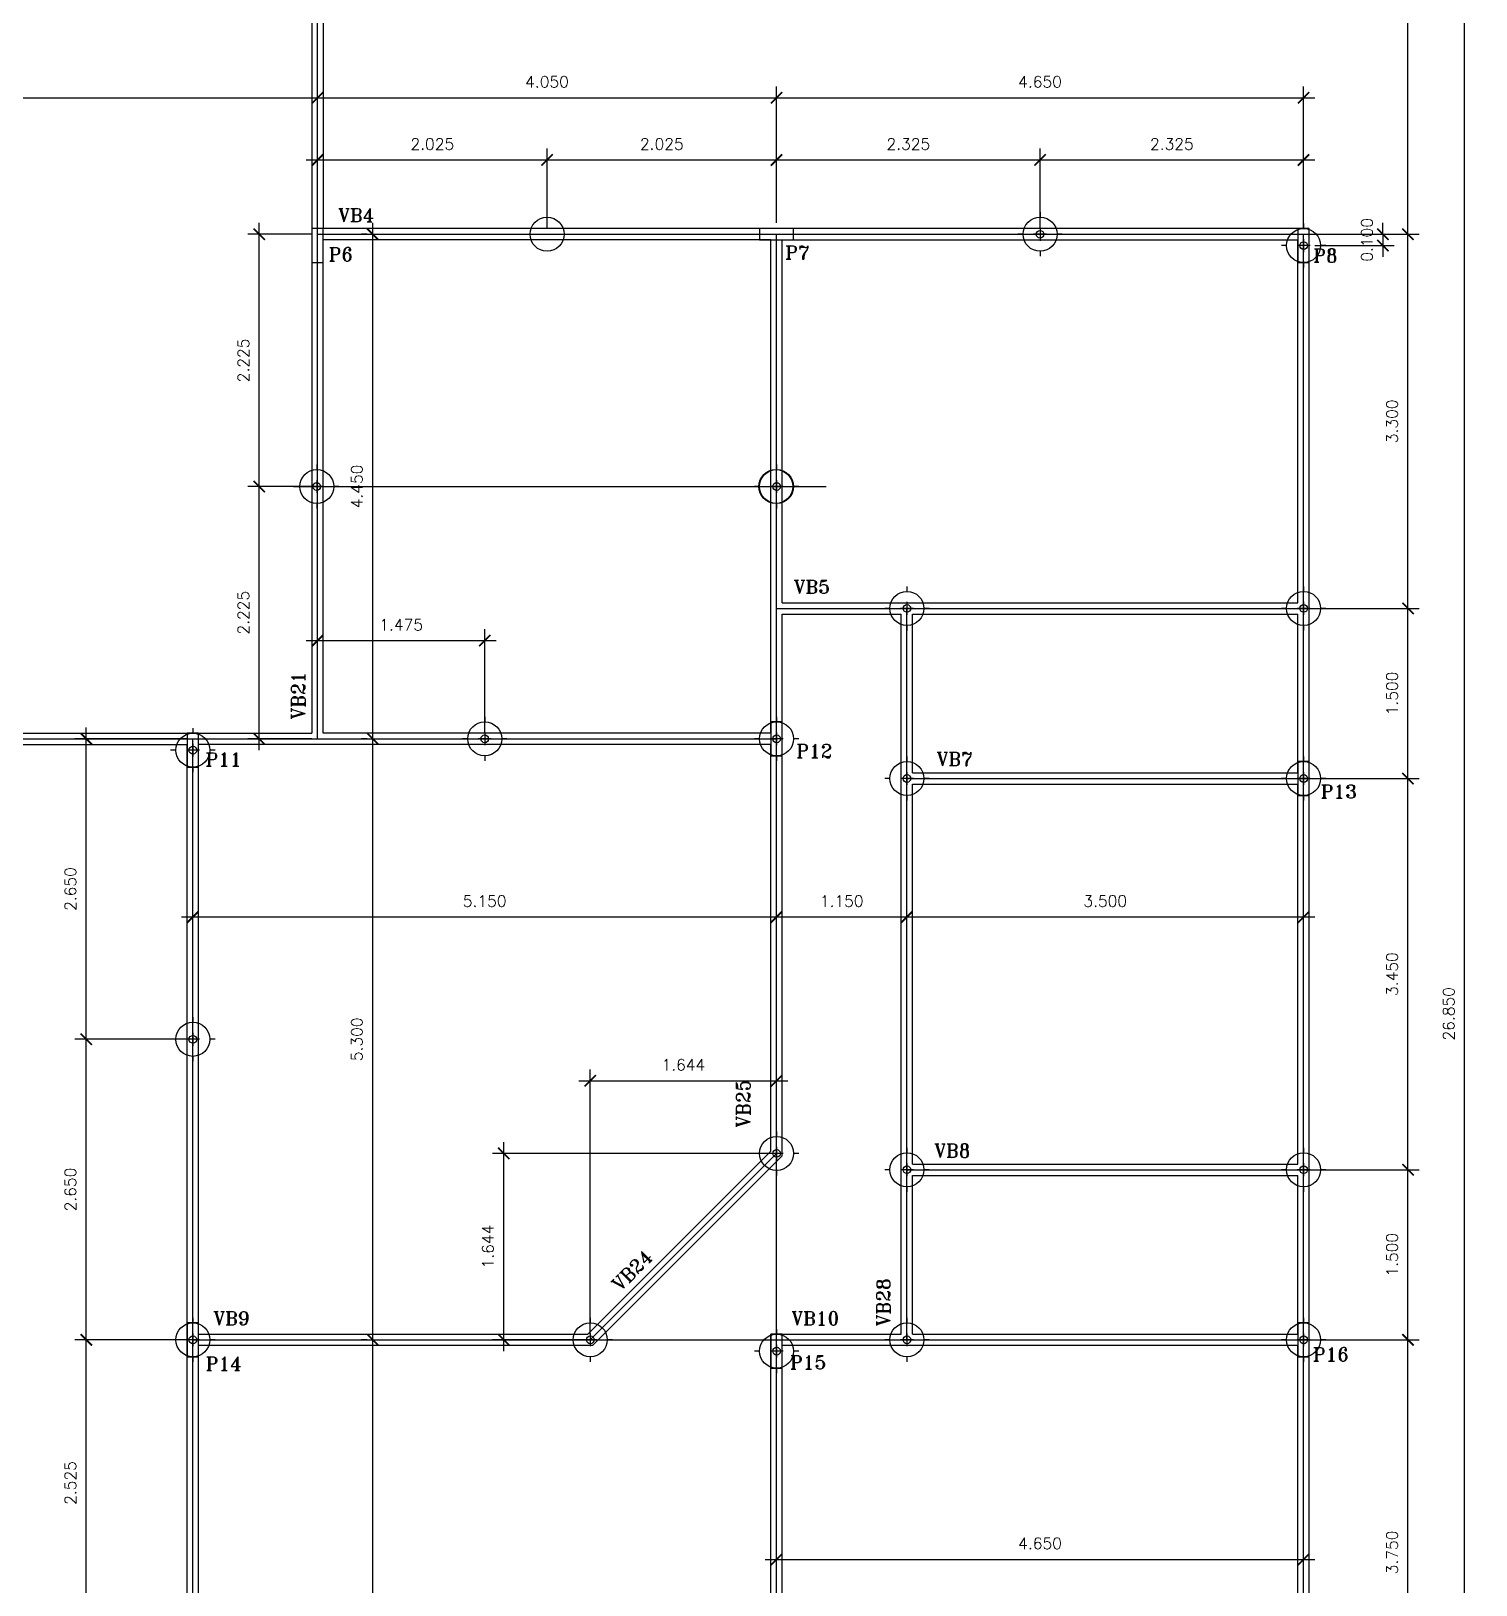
# Model space of a CAD drawing. Extents: x 33.7 to 93.2, y 43.7 to 85.8.
# Drawn here: x 43.8 to 56.55, y 57.16 to 70.86 of the extents above; entities that cross this region are included whole.
import ezdxf

# ---------------------------------------------------------------- set-up
doc = ezdxf.new("R2010")
doc.units = 0
doc.header["$MEASUREMENT"] = 0
doc.header["$PDMODE"] = 3
doc.layers.get('0').update_dxf_attribs({"linetype": 'CONTINUOUS'})
doc.layers.get('Defpoints').update_dxf_attribs({"linetype": 'CONTINUOUS'})
for name, color, linetype in [('COTAS', 1, 'CONTINUOUS'), ('ESTACA', 3, 'CONTINUOUS'), ('PILAR', 6, 'CONTINUOUS'), ('PROV', 9, 'CONTINUOUS'), ('TEXTO0', 7, 'CONTINUOUS'), ('VIGAS', 2, 'CONTINUOUS')]:
    doc.layers.add(name, color=color, linetype=linetype)
doc.styles.add('PADRAO_TXT', font='romans.shx')
doc.styles.add('TEXTO1', font='romant.shx')
doc.dimstyles.new('1-100', dxfattribs={"dimtxt": 0.1, "dimasz": 0.1, "dimexe": 0.1, "dimexo": 0.05, "dimgap": 0.09, "dimtad": 1, "dimdec": 3, "dimzin": 0, "dimdsep": 46, "dimtxsty": 'PADRAO_TXT', "dimblk1": 'ARCHTICK', "dimblk2": 'ARCHTICK', "dimsah": 1, "dimcen": 0.09, "dimdle": 0.1, "dimadec": 0, "dimazin": 0, "dimtfac": 1, "dimtdec": 4, "dimtix": 1, "dimtmove": 0, "dimatfit": 3, "dimldrblk": 'ARCHTICK', "dimfxl": 1, "dimtolj": 1, "dimtzin": 0, "dimarcsym": 0})

# ---------------------------------------------------------------- blocks, each defined once
blk = doc.blocks.new('_ArchTick')
at = {"color": 0, "const_width": 0.15}
blk.add_lwpolyline([(-0.5, -0.5), (0.5, 0.5)], dxfattribs=at)
blk = doc.blocks.new('*D9')
at = {"layer": 'COTAS', "color": 0, "lineweight": -2, "transparency": 16777216}
for p, q in [((55.946, 55.47), (55.946, 59.42)), ((54.996, 59.32), (56.046, 59.32))]:
    blk.add_line(p, q, dxfattribs=at)
at = {"layer": 'Defpoints', "color": 0, "transparency": 16777216}
for p in [(54.946, 59.32), (55.946, 59.32), (54.946, 55.57)]:
    blk.add_point(p, dxfattribs=at)
at = {"layer": 'COTAS', "color": 0, "lineweight": -2, "transparency": 16777216, "xscale": 0.1, "yscale": 0.1, "zscale": 0.1}
for p, rotation in [((55.946, 59.32), 90), ((55.946, 55.57), 270)]:
    blk.add_blockref('_ArchTick', p, dxfattribs=dict(at, rotation=rotation))
at = {"layer": 'COTAS', "color": 0, "transparency": 16777216, "insert": (55.806, 57.445), "char_height": 0.1, "attachment_point": 5, "rotation": 90, "style": 'PADRAO_TXT'}
blk.add_mtext('\\A1;3.750', dxfattribs=at)
blk = doc.blocks.new('*D10')
at = {"layer": 'COTAS', "color": 0, "lineweight": -2, "transparency": 16777216}
for p, q in [((55.946, 59.22), (55.946, 60.92)), ((54.996, 60.82), (56.046, 60.82))]:
    blk.add_line(p, q, dxfattribs=at)
at = {"layer": 'Defpoints', "color": 0, "transparency": 16777216}
for p in [(54.946, 60.82), (55.946, 60.82), (54.946, 59.32)]:
    blk.add_point(p, dxfattribs=at)
at = {"layer": 'COTAS', "color": 0, "lineweight": -2, "transparency": 16777216, "xscale": 0.1, "yscale": 0.1, "zscale": 0.1}
for p, rotation in [((55.946, 60.82), 90), ((55.946, 59.32), 270)]:
    blk.add_blockref('_ArchTick', p, dxfattribs=dict(at, rotation=rotation))
at = {"layer": 'COTAS', "color": 0, "transparency": 16777216, "insert": (55.806, 60.07), "char_height": 0.1, "attachment_point": 5, "rotation": 90, "style": 'PADRAO_TXT'}
blk.add_mtext('\\A1;1.500', dxfattribs=at)
blk = doc.blocks.new('*D11')
at = {"layer": 'COTAS', "color": 0, "lineweight": -2, "transparency": 16777216}
for p, q in [((54.996, 64.27), (56.046, 64.27)), ((55.946, 60.72), (55.946, 64.37))]:
    blk.add_line(p, q, dxfattribs=at)
at = {"layer": 'Defpoints', "color": 0, "transparency": 16777216}
for p in [(54.946, 64.27), (55.946, 64.27), (54.946, 60.82)]:
    blk.add_point(p, dxfattribs=at)
at = {"layer": 'COTAS', "color": 0, "lineweight": -2, "transparency": 16777216, "xscale": 0.1, "yscale": 0.1, "zscale": 0.1}
for p, rotation in [((55.946, 64.27), 90), ((55.946, 60.82), 270)]:
    blk.add_blockref('_ArchTick', p, dxfattribs=dict(at, rotation=rotation))
at = {"layer": 'COTAS', "color": 0, "transparency": 16777216, "insert": (55.806, 62.545), "char_height": 0.1, "attachment_point": 5, "rotation": 90, "style": 'PADRAO_TXT'}
blk.add_mtext('\\A1;3.450', dxfattribs=at)
blk = doc.blocks.new('*D12')
at = {"layer": 'COTAS', "color": 0, "lineweight": -2, "transparency": 16777216}
for p, q in [((55.946, 64.17), (55.946, 65.87)), ((54.996, 65.77), (56.046, 65.77))]:
    blk.add_line(p, q, dxfattribs=at)
at = {"layer": 'Defpoints', "color": 0, "transparency": 16777216}
for p in [(54.946, 65.77), (55.946, 65.77), (54.946, 64.27)]:
    blk.add_point(p, dxfattribs=at)
at = {"layer": 'COTAS', "color": 0, "lineweight": -2, "transparency": 16777216, "xscale": 0.1, "yscale": 0.1, "zscale": 0.1}
for p, rotation in [((55.946, 65.77), 90), ((55.946, 64.27), 270)]:
    blk.add_blockref('_ArchTick', p, dxfattribs=dict(at, rotation=rotation))
at = {"layer": 'COTAS', "color": 0, "transparency": 16777216, "insert": (55.806, 65.02), "char_height": 0.1, "attachment_point": 5, "rotation": 90, "style": 'PADRAO_TXT'}
blk.add_mtext('\\A1;1.500', dxfattribs=at)
blk = doc.blocks.new('*D13')
at = {"layer": 'COTAS', "color": 0, "lineweight": -2, "transparency": 16777216}
for p, q in [((54.996, 69.07), (56.046, 69.07)), ((55.946, 65.67), (55.946, 69.17))]:
    blk.add_line(p, q, dxfattribs=at)
at = {"layer": 'Defpoints', "color": 0, "transparency": 16777216}
for p in [(54.946, 69.07), (55.946, 69.07), (54.946, 65.77)]:
    blk.add_point(p, dxfattribs=at)
at = {"layer": 'COTAS', "color": 0, "lineweight": -2, "transparency": 16777216, "xscale": 0.1, "yscale": 0.1, "zscale": 0.1}
for p, rotation in [((55.946, 69.07), 90), ((55.946, 65.77), 270)]:
    blk.add_blockref('_ArchTick', p, dxfattribs=dict(at, rotation=rotation))
at = {"layer": 'COTAS', "color": 0, "transparency": 16777216, "insert": (55.806, 67.42), "char_height": 0.1, "attachment_point": 5, "rotation": 90, "style": 'PADRAO_TXT'}
blk.add_mtext('\\A1;3.300', dxfattribs=at)
blk = doc.blocks.new('*D14')
at = {"layer": 'COTAS', "color": 0, "lineweight": -2, "transparency": 16777216}
for p, q in [((56.446, 48.67), (56.446, 75.72)), ((54.996, 75.62), (56.546, 75.62)), ((54.996, 48.77), (56.546, 48.77))]:
    blk.add_line(p, q, dxfattribs=at)
at = {"layer": 'Defpoints', "color": 0, "transparency": 16777216}
for p in [(54.946, 75.62), (56.446, 75.62), (54.946, 48.77)]:
    blk.add_point(p, dxfattribs=at)
at = {"layer": 'COTAS', "color": 0, "lineweight": -2, "transparency": 16777216, "xscale": 0.1, "yscale": 0.1, "zscale": 0.1}
for p, rotation in [((56.446, 75.62), 90), ((56.446, 48.77), 270)]:
    blk.add_blockref('_ArchTick', p, dxfattribs=dict(at, rotation=rotation))
at = {"layer": 'COTAS', "color": 0, "transparency": 16777216, "insert": (56.306, 62.195), "char_height": 0.1, "attachment_point": 5, "rotation": 90, "style": 'PADRAO_TXT'}
blk.add_mtext('\\A1;26.850', dxfattribs=at)
blk = doc.blocks.new('*D17')
at = {"layer": 'COTAS', "color": 0, "lineweight": -2, "transparency": 16777216}
for p, q in [((55.075, 69.07), (55.824, 69.07)), ((55.724, 69.07), (55.724, 69.17)), ((55.724, 69.07), (55.724, 68.97)), ((55.125, 68.97), (55.824, 68.97)), ((55.724, 68.97), (55.724, 68.87))]:
    blk.add_line(p, q, dxfattribs=at)
at = {"layer": 'Defpoints', "color": 0, "transparency": 16777216}
for p in [(55.025, 69.07), (55.075, 68.97), (55.724, 68.97)]:
    blk.add_point(p, dxfattribs=at)
at = {"layer": 'COTAS', "color": 0, "lineweight": -2, "transparency": 16777216, "xscale": 0.1, "yscale": 0.1, "zscale": 0.1}
for p, rotation in [((55.724, 69.07), 270), ((55.724, 68.97), 90)]:
    blk.add_blockref('_ArchTick', p, dxfattribs=dict(at, rotation=rotation))
at = {"layer": 'COTAS', "color": 0, "transparency": 16777216, "insert": (55.584, 69.02), "char_height": 0.1, "attachment_point": 5, "rotation": 90, "style": 'PADRAO_TXT'}
blk.add_mtext('\\A1;0.100', dxfattribs=at)
blk = doc.blocks.new('*D18')
at = {"layer": 'COTAS', "color": 0, "lineweight": -2, "transparency": 16777216}
for p, q in [((55.946, 68.97), (55.946, 74.07)), ((55.082, 73.97), (56.046, 73.97)), ((55.075, 69.07), (56.046, 69.07))]:
    blk.add_line(p, q, dxfattribs=at)
at = {"layer": 'Defpoints', "color": 0, "transparency": 16777216}
for p in [(55.032, 73.97), (55.946, 73.97), (55.025, 69.07)]:
    blk.add_point(p, dxfattribs=at)
at = {"layer": 'COTAS', "color": 0, "lineweight": -2, "transparency": 16777216, "xscale": 0.1, "yscale": 0.1, "zscale": 0.1}
for p, rotation in [((55.946, 73.97), 90), ((55.946, 69.07), 270)]:
    blk.add_blockref('_ArchTick', p, dxfattribs=dict(at, rotation=rotation))
at = {"layer": 'COTAS', "color": 0, "transparency": 16777216, "insert": (55.806, 71.52), "char_height": 0.1, "attachment_point": 5, "rotation": 90, "style": 'PADRAO_TXT'}
blk.add_mtext('\\A1;4.900', dxfattribs=at)
blk = doc.blocks.new('*D41')
at = {"layer": 'COTAS', "color": 0, "lineweight": -2, "transparency": 16777216}
for p, q in [((46.812, 54.17), (46.812, 59.42)), ((46.762, 59.32), (46.712, 59.32))]:
    blk.add_line(p, q, dxfattribs=at)
at = {"layer": 'Defpoints', "color": 0, "transparency": 16777216}
for p in [(46.812, 59.32), (46.812, 59.32), (46.812, 54.27)]:
    blk.add_point(p, dxfattribs=at)
at = {"layer": 'COTAS', "color": 0, "lineweight": -2, "transparency": 16777216, "xscale": 0.1, "yscale": 0.1, "zscale": 0.1}
for p, rotation in [((46.812, 59.32), 90), ((46.812, 54.27), 270)]:
    blk.add_blockref('_ArchTick', p, dxfattribs=dict(at, rotation=rotation))
at = {"layer": 'COTAS', "color": 0, "transparency": 16777216, "insert": (46.672, 56.795), "char_height": 0.1, "attachment_point": 5, "rotation": 90, "style": 'PADRAO_TXT'}
blk.add_mtext('\\A1;5.050', dxfattribs=at)
blk = doc.blocks.new('*D42')
at = {"layer": 'COTAS', "color": 0, "lineweight": -2, "transparency": 16777216}
for p, q in [((46.812, 59.22), (46.812, 64.72)), ((46.762, 64.62), (46.712, 64.62))]:
    blk.add_line(p, q, dxfattribs=at)
at = {"layer": 'Defpoints', "color": 0, "transparency": 16777216}
for p in [(46.812, 64.62), (46.812, 64.62), (46.812, 59.32)]:
    blk.add_point(p, dxfattribs=at)
at = {"layer": 'COTAS', "color": 0, "lineweight": -2, "transparency": 16777216, "xscale": 0.1, "yscale": 0.1, "zscale": 0.1}
for p, rotation in [((46.812, 64.62), 90), ((46.812, 59.32), 270)]:
    blk.add_blockref('_ArchTick', p, dxfattribs=dict(at, rotation=rotation))
at = {"layer": 'COTAS', "color": 0, "transparency": 16777216, "insert": (46.672, 61.97), "char_height": 0.1, "attachment_point": 5, "rotation": 90, "style": 'PADRAO_TXT'}
blk.add_mtext('\\A1;5.300', dxfattribs=at)
blk = doc.blocks.new('*D43')
at = {"layer": 'COTAS', "color": 0, "lineweight": -2, "transparency": 16777216}
for p, q in [((46.762, 69.07), (46.712, 69.07)), ((46.812, 64.52), (46.812, 69.17))]:
    blk.add_line(p, q, dxfattribs=at)
at = {"layer": 'Defpoints', "color": 0, "transparency": 16777216}
for p in [(46.812, 69.07), (46.812, 69.07), (46.812, 64.62)]:
    blk.add_point(p, dxfattribs=at)
at = {"layer": 'COTAS', "color": 0, "lineweight": -2, "transparency": 16777216, "xscale": 0.1, "yscale": 0.1, "zscale": 0.1}
for p, rotation in [((46.812, 69.07), 90), ((46.812, 64.62), 270)]:
    blk.add_blockref('_ArchTick', p, dxfattribs=dict(at, rotation=rotation))
at = {"layer": 'COTAS', "color": 0, "transparency": 16777216, "insert": (46.672, 66.845), "char_height": 0.1, "attachment_point": 5, "rotation": 90, "style": 'PADRAO_TXT'}
blk.add_mtext('\\A1;4.450', dxfattribs=at)
blk = doc.blocks.new('*D44')
at = {"layer": 'COTAS', "color": 0, "lineweight": -2, "transparency": 16777216}
for p, q in [((40.675, 70.17), (40.675, 70.374)), ((46.325, 70.17), (46.325, 70.374)), ((40.575, 70.274), (46.425, 70.274))]:
    blk.add_line(p, q, dxfattribs=at)
at = {"layer": 'Defpoints', "color": 0, "transparency": 16777216}
for p in [(46.325, 70.274), (40.675, 70.12), (46.325, 70.12)]:
    blk.add_point(p, dxfattribs=at)
at = {"layer": 'COTAS', "color": 0, "lineweight": -2, "transparency": 16777216, "xscale": 0.1, "yscale": 0.1, "zscale": 0.1, "rotation": 180}
blk.add_blockref('_ArchTick', (40.675, 70.274), dxfattribs=at)
at = {"layer": 'COTAS', "color": 0, "lineweight": -2, "transparency": 16777216, "xscale": 0.1, "yscale": 0.1, "zscale": 0.1}
blk.add_blockref('_ArchTick', (46.325, 70.274), dxfattribs=at)
at = {"layer": 'COTAS', "color": 0, "transparency": 16777216, "insert": (43.5, 70.414), "char_height": 0.1, "attachment_point": 5, "style": 'PADRAO_TXT'}
blk.add_mtext('\\A1;5.650', dxfattribs=at)
blk = doc.blocks.new('*D45')
at = {"layer": 'COTAS', "color": 0, "lineweight": -2, "transparency": 16777216}
for p, q in [((50.375, 69.17), (50.375, 70.374)), ((46.225, 70.274), (50.475, 70.274))]:
    blk.add_line(p, q, dxfattribs=at)
at = {"layer": 'Defpoints', "color": 0, "transparency": 16777216}
for p in [(50.375, 70.274), (46.325, 70.12), (50.375, 69.12)]:
    blk.add_point(p, dxfattribs=at)
at = {"layer": 'COTAS', "color": 0, "lineweight": -2, "transparency": 16777216, "xscale": 0.1, "yscale": 0.1, "zscale": 0.1, "rotation": 180}
blk.add_blockref('_ArchTick', (46.325, 70.274), dxfattribs=at)
at = {"layer": 'COTAS', "color": 0, "lineweight": -2, "transparency": 16777216, "xscale": 0.1, "yscale": 0.1, "zscale": 0.1}
blk.add_blockref('_ArchTick', (50.375, 70.274), dxfattribs=at)
at = {"layer": 'COTAS', "color": 0, "transparency": 16777216, "insert": (48.35, 70.414), "char_height": 0.1, "attachment_point": 5, "style": 'PADRAO_TXT'}
blk.add_mtext('\\A1;4.050', dxfattribs=at)
blk = doc.blocks.new('*D46')
at = {"layer": 'COTAS', "color": 0, "lineweight": -2, "transparency": 16777216}
for p, q in [((55.025, 69.12), (55.025, 70.374)), ((50.275, 70.274), (55.125, 70.274))]:
    blk.add_line(p, q, dxfattribs=at)
at = {"layer": 'Defpoints', "color": 0, "transparency": 16777216}
for p in [(55.025, 70.274), (50.375, 69.12), (55.025, 69.07)]:
    blk.add_point(p, dxfattribs=at)
at = {"layer": 'COTAS', "color": 0, "lineweight": -2, "transparency": 16777216, "xscale": 0.1, "yscale": 0.1, "zscale": 0.1, "rotation": 180}
blk.add_blockref('_ArchTick', (50.375, 70.274), dxfattribs=at)
at = {"layer": 'COTAS', "color": 0, "lineweight": -2, "transparency": 16777216, "xscale": 0.1, "yscale": 0.1, "zscale": 0.1}
blk.add_blockref('_ArchTick', (55.025, 70.274), dxfattribs=at)
at = {"layer": 'COTAS', "color": 0, "transparency": 16777216, "insert": (52.7, 70.414), "char_height": 0.1, "attachment_point": 5, "style": 'PADRAO_TXT'}
blk.add_mtext('\\A1;4.650', dxfattribs=at)
blk = doc.blocks.new('*D47')
at = {"layer": 'COTAS', "color": 0, "lineweight": -2, "transparency": 16777216}
for p, q in [((46.325, 69.12), (46.325, 69.825)), ((48.35, 69.12), (48.35, 69.825)), ((46.225, 69.725), (48.45, 69.725))]:
    blk.add_line(p, q, dxfattribs=at)
at = {"layer": 'Defpoints', "color": 0, "transparency": 16777216}
for p in [(48.35, 69.725), (46.325, 69.07), (48.35, 69.07)]:
    blk.add_point(p, dxfattribs=at)
at = {"layer": 'COTAS', "color": 0, "lineweight": -2, "transparency": 16777216, "xscale": 0.1, "yscale": 0.1, "zscale": 0.1, "rotation": 180}
blk.add_blockref('_ArchTick', (46.325, 69.725), dxfattribs=at)
at = {"layer": 'COTAS', "color": 0, "lineweight": -2, "transparency": 16777216, "xscale": 0.1, "yscale": 0.1, "zscale": 0.1}
blk.add_blockref('_ArchTick', (48.35, 69.725), dxfattribs=at)
at = {"layer": 'COTAS', "color": 0, "transparency": 16777216, "insert": (47.338, 69.865), "char_height": 0.1, "attachment_point": 5, "style": 'PADRAO_TXT'}
blk.add_mtext('\\A1;2.025', dxfattribs=at)
blk = doc.blocks.new('*D48')
at = {"layer": 'COTAS', "color": 0, "lineweight": -2, "transparency": 16777216}
for p, q in [((50.375, 69.22), (50.375, 69.825)), ((48.25, 69.725), (50.475, 69.725))]:
    blk.add_line(p, q, dxfattribs=at)
at = {"layer": 'Defpoints', "color": 0, "transparency": 16777216}
for p in [(50.375, 69.725), (48.35, 69.07), (50.375, 69.17)]:
    blk.add_point(p, dxfattribs=at)
at = {"layer": 'COTAS', "color": 0, "lineweight": -2, "transparency": 16777216, "xscale": 0.1, "yscale": 0.1, "zscale": 0.1, "rotation": 180}
blk.add_blockref('_ArchTick', (48.35, 69.725), dxfattribs=at)
at = {"layer": 'COTAS', "color": 0, "lineweight": -2, "transparency": 16777216, "xscale": 0.1, "yscale": 0.1, "zscale": 0.1}
blk.add_blockref('_ArchTick', (50.375, 69.725), dxfattribs=at)
at = {"layer": 'COTAS', "color": 0, "transparency": 16777216, "insert": (49.363, 69.865), "char_height": 0.1, "attachment_point": 5, "style": 'PADRAO_TXT'}
blk.add_mtext('\\A1;2.025', dxfattribs=at)
blk = doc.blocks.new('*D49')
at = {"layer": 'COTAS', "color": 0, "lineweight": -2, "transparency": 16777216}
for p, q in [((52.7, 69.12), (52.7, 69.825)), ((50.275, 69.725), (52.8, 69.725))]:
    blk.add_line(p, q, dxfattribs=at)
at = {"layer": 'Defpoints', "color": 0, "transparency": 16777216}
for p in [(52.7, 69.725), (50.375, 69.17), (52.7, 69.07)]:
    blk.add_point(p, dxfattribs=at)
at = {"layer": 'COTAS', "color": 0, "lineweight": -2, "transparency": 16777216, "xscale": 0.1, "yscale": 0.1, "zscale": 0.1, "rotation": 180}
blk.add_blockref('_ArchTick', (50.375, 69.725), dxfattribs=at)
at = {"layer": 'COTAS', "color": 0, "lineweight": -2, "transparency": 16777216, "xscale": 0.1, "yscale": 0.1, "zscale": 0.1}
blk.add_blockref('_ArchTick', (52.7, 69.725), dxfattribs=at)
at = {"layer": 'COTAS', "color": 0, "transparency": 16777216, "insert": (51.538, 69.865), "char_height": 0.1, "attachment_point": 5, "style": 'PADRAO_TXT'}
blk.add_mtext('\\A1;2.325', dxfattribs=at)
blk = doc.blocks.new('*D50')
at = {"layer": 'COTAS', "color": 0, "lineweight": -2, "transparency": 16777216}
for p, q in [((55.025, 69.17), (55.025, 69.825)), ((52.6, 69.725), (55.125, 69.725))]:
    blk.add_line(p, q, dxfattribs=at)
at = {"layer": 'Defpoints', "color": 0, "transparency": 16777216}
for p in [(55.025, 69.725), (52.7, 69.07), (55.025, 69.12)]:
    blk.add_point(p, dxfattribs=at)
at = {"layer": 'COTAS', "color": 0, "lineweight": -2, "transparency": 16777216, "xscale": 0.1, "yscale": 0.1, "zscale": 0.1, "rotation": 180}
blk.add_blockref('_ArchTick', (52.7, 69.725), dxfattribs=at)
at = {"layer": 'COTAS', "color": 0, "lineweight": -2, "transparency": 16777216, "xscale": 0.1, "yscale": 0.1, "zscale": 0.1}
blk.add_blockref('_ArchTick', (55.025, 69.725), dxfattribs=at)
at = {"layer": 'COTAS', "color": 0, "transparency": 16777216, "insert": (53.863, 69.865), "char_height": 0.1, "attachment_point": 5, "style": 'PADRAO_TXT'}
blk.add_mtext('\\A1;2.325', dxfattribs=at)
blk = doc.blocks.new('*D51')
at = {"layer": 'COTAS', "color": 0, "lineweight": -2, "transparency": 16777216}
for p, q in [((45.811, 64.52), (45.811, 66.945)), ((46.268, 66.845), (45.711, 66.845)), ((46.275, 64.62), (45.711, 64.62))]:
    blk.add_line(p, q, dxfattribs=at)
at = {"layer": 'Defpoints', "color": 0, "transparency": 16777216}
for p in [(45.811, 66.845), (46.318, 66.845), (46.325, 64.62)]:
    blk.add_point(p, dxfattribs=at)
at = {"layer": 'COTAS', "color": 0, "lineweight": -2, "transparency": 16777216, "xscale": 0.1, "yscale": 0.1, "zscale": 0.1}
for p, rotation in [((45.811, 66.845), 90), ((45.811, 64.62), 270)]:
    blk.add_blockref('_ArchTick', p, dxfattribs=dict(at, rotation=rotation))
at = {"layer": 'COTAS', "color": 0, "transparency": 16777216, "insert": (45.671, 65.732), "char_height": 0.1, "attachment_point": 5, "rotation": 90, "style": 'PADRAO_TXT'}
blk.add_mtext('\\A1;2.225', dxfattribs=at)
blk = doc.blocks.new('*D52')
at = {"layer": 'COTAS', "color": 0, "lineweight": -2, "transparency": 16777216}
for p, q in [((46.275, 69.07), (45.711, 69.07)), ((45.811, 66.745), (45.811, 69.17))]:
    blk.add_line(p, q, dxfattribs=at)
at = {"layer": 'Defpoints', "color": 0, "transparency": 16777216}
for p in [(45.811, 69.07), (46.325, 69.07), (46.318, 66.845)]:
    blk.add_point(p, dxfattribs=at)
at = {"layer": 'COTAS', "color": 0, "lineweight": -2, "transparency": 16777216, "xscale": 0.1, "yscale": 0.1, "zscale": 0.1}
for p, rotation in [((45.811, 69.07), 90), ((45.811, 66.845), 270)]:
    blk.add_blockref('_ArchTick', p, dxfattribs=dict(at, rotation=rotation))
at = {"layer": 'COTAS', "color": 0, "transparency": 16777216, "insert": (45.671, 67.957), "char_height": 0.1, "attachment_point": 5, "rotation": 90, "style": 'PADRAO_TXT'}
blk.add_mtext('\\A1;2.225', dxfattribs=at)
blk = doc.blocks.new('*D54')
at = {"layer": 'COTAS', "color": 0, "lineweight": -2, "transparency": 16777216}
for p, q in [((44.285, 56.695), (44.285, 59.42)), ((45.175, 59.32), (44.185, 59.32))]:
    blk.add_line(p, q, dxfattribs=at)
at = {"layer": 'Defpoints', "color": 0, "transparency": 16777216}
for p in [(44.285, 59.32), (45.225, 59.32), (45.225, 56.795)]:
    blk.add_point(p, dxfattribs=at)
at = {"layer": 'COTAS', "color": 0, "lineweight": -2, "transparency": 16777216, "xscale": 0.1, "yscale": 0.1, "zscale": 0.1}
for p, rotation in [((44.285, 59.32), 90), ((44.285, 56.795), 270)]:
    blk.add_blockref('_ArchTick', p, dxfattribs=dict(at, rotation=rotation))
at = {"layer": 'COTAS', "color": 0, "transparency": 16777216, "insert": (44.145, 58.057), "char_height": 0.1, "attachment_point": 5, "rotation": 90, "style": 'PADRAO_TXT'}
blk.add_mtext('\\A1;2.525', dxfattribs=at)
blk = doc.blocks.new('*D55')
at = {"layer": 'COTAS', "color": 0, "lineweight": -2, "transparency": 16777216}
for p, q in [((45.175, 61.97), (44.185, 61.97)), ((44.285, 59.22), (44.285, 62.07))]:
    blk.add_line(p, q, dxfattribs=at)
at = {"layer": 'Defpoints', "color": 0, "transparency": 16777216}
for p in [(44.285, 61.97), (45.225, 61.97), (45.225, 59.32)]:
    blk.add_point(p, dxfattribs=at)
at = {"layer": 'COTAS', "color": 0, "lineweight": -2, "transparency": 16777216, "xscale": 0.1, "yscale": 0.1, "zscale": 0.1}
for p, rotation in [((44.285, 61.97), 90), ((44.285, 59.32), 270)]:
    blk.add_blockref('_ArchTick', p, dxfattribs=dict(at, rotation=rotation))
at = {"layer": 'COTAS', "color": 0, "transparency": 16777216, "insert": (44.145, 60.645), "char_height": 0.1, "attachment_point": 5, "rotation": 90, "style": 'PADRAO_TXT'}
blk.add_mtext('\\A1;2.650', dxfattribs=at)
blk = doc.blocks.new('*D56')
at = {"layer": 'COTAS', "color": 0, "lineweight": -2, "transparency": 16777216}
for p, q in [((44.285, 61.87), (44.285, 64.72)), ((45.175, 64.62), (44.185, 64.62))]:
    blk.add_line(p, q, dxfattribs=at)
at = {"layer": 'Defpoints', "color": 0, "transparency": 16777216}
for p in [(44.285, 64.62), (45.225, 64.62), (45.225, 61.97)]:
    blk.add_point(p, dxfattribs=at)
at = {"layer": 'COTAS', "color": 0, "lineweight": -2, "transparency": 16777216, "xscale": 0.1, "yscale": 0.1, "zscale": 0.1}
for p, rotation in [((44.285, 64.62), 90), ((44.285, 61.97), 270)]:
    blk.add_blockref('_ArchTick', p, dxfattribs=dict(at, rotation=rotation))
at = {"layer": 'COTAS', "color": 0, "transparency": 16777216, "insert": (44.145, 63.295), "char_height": 0.1, "attachment_point": 5, "rotation": 90, "style": 'PADRAO_TXT'}
blk.add_mtext('\\A1;2.650', dxfattribs=at)
blk = doc.blocks.new('*D57')
at = {"layer": 'COTAS', "color": 0, "lineweight": -2, "transparency": 16777216}
for p, q in [((45.125, 63.049), (50.475, 63.049)), ((45.225, 63.099), (45.225, 63.149)), ((50.375, 63.099), (50.375, 63.149))]:
    blk.add_line(p, q, dxfattribs=at)
at = {"layer": 'Defpoints', "color": 0, "transparency": 16777216}
for p in [(45.225, 63.049), (50.375, 63.049), (50.375, 63.049)]:
    blk.add_point(p, dxfattribs=at)
at = {"layer": 'COTAS', "color": 0, "lineweight": -2, "transparency": 16777216, "xscale": 0.1, "yscale": 0.1, "zscale": 0.1, "rotation": 180}
blk.add_blockref('_ArchTick', (45.225, 63.049), dxfattribs=at)
at = {"layer": 'COTAS', "color": 0, "lineweight": -2, "transparency": 16777216, "xscale": 0.1, "yscale": 0.1, "zscale": 0.1}
blk.add_blockref('_ArchTick', (50.375, 63.049), dxfattribs=at)
at = {"layer": 'COTAS', "color": 0, "transparency": 16777216, "insert": (47.8, 63.189), "char_height": 0.1, "attachment_point": 5, "style": 'PADRAO_TXT'}
blk.add_mtext('\\A1;5.150', dxfattribs=at)
blk = doc.blocks.new('*D58')
at = {"layer": 'COTAS', "color": 0, "lineweight": -2, "transparency": 16777216}
for p, q in [((50.275, 63.049), (51.625, 63.049)), ((51.525, 63.099), (51.525, 63.149))]:
    blk.add_line(p, q, dxfattribs=at)
at = {"layer": 'Defpoints', "color": 0, "transparency": 16777216}
for p in [(50.375, 63.049), (51.525, 63.049), (51.525, 63.049)]:
    blk.add_point(p, dxfattribs=at)
at = {"layer": 'COTAS', "color": 0, "lineweight": -2, "transparency": 16777216, "xscale": 0.1, "yscale": 0.1, "zscale": 0.1, "rotation": 180}
blk.add_blockref('_ArchTick', (50.375, 63.049), dxfattribs=at)
at = {"layer": 'COTAS', "color": 0, "lineweight": -2, "transparency": 16777216, "xscale": 0.1, "yscale": 0.1, "zscale": 0.1}
blk.add_blockref('_ArchTick', (51.525, 63.049), dxfattribs=at)
at = {"layer": 'COTAS', "color": 0, "transparency": 16777216, "insert": (50.95, 63.189), "char_height": 0.1, "attachment_point": 5, "style": 'PADRAO_TXT'}
blk.add_mtext('\\A1;1.150', dxfattribs=at)
blk = doc.blocks.new('*D59')
at = {"layer": 'COTAS', "color": 0, "lineweight": -2, "transparency": 16777216}
for p, q in [((51.425, 63.049), (55.125, 63.049)), ((55.025, 63.099), (55.025, 63.149))]:
    blk.add_line(p, q, dxfattribs=at)
at = {"layer": 'Defpoints', "color": 0, "transparency": 16777216}
for p in [(51.525, 63.049), (55.025, 63.049), (55.025, 63.049)]:
    blk.add_point(p, dxfattribs=at)
at = {"layer": 'COTAS', "color": 0, "lineweight": -2, "transparency": 16777216, "xscale": 0.1, "yscale": 0.1, "zscale": 0.1, "rotation": 180}
blk.add_blockref('_ArchTick', (51.525, 63.049), dxfattribs=at)
at = {"layer": 'COTAS', "color": 0, "lineweight": -2, "transparency": 16777216, "xscale": 0.1, "yscale": 0.1, "zscale": 0.1}
blk.add_blockref('_ArchTick', (55.025, 63.049), dxfattribs=at)
at = {"layer": 'COTAS', "color": 0, "transparency": 16777216, "insert": (53.275, 63.189), "char_height": 0.1, "attachment_point": 5, "style": 'PADRAO_TXT'}
blk.add_mtext('\\A1;3.500', dxfattribs=at)
blk = doc.blocks.new('*D60')
at = {"layer": 'COTAS', "color": 0, "lineweight": -2, "transparency": 16777216}
for p, q in [((50.375, 57.434), (50.375, 57.484)), ((55.025, 57.434), (55.025, 57.484)), ((50.275, 57.384), (55.125, 57.384))]:
    blk.add_line(p, q, dxfattribs=at)
at = {"layer": 'Defpoints', "color": 0, "transparency": 16777216}
for p in [(50.375, 57.384), (55.025, 57.384), (55.025, 57.384)]:
    blk.add_point(p, dxfattribs=at)
at = {"layer": 'COTAS', "color": 0, "lineweight": -2, "transparency": 16777216, "xscale": 0.1, "yscale": 0.1, "zscale": 0.1, "rotation": 180}
blk.add_blockref('_ArchTick', (50.375, 57.384), dxfattribs=at)
at = {"layer": 'COTAS', "color": 0, "lineweight": -2, "transparency": 16777216, "xscale": 0.1, "yscale": 0.1, "zscale": 0.1}
blk.add_blockref('_ArchTick', (55.025, 57.384), dxfattribs=at)
at = {"layer": 'COTAS', "color": 0, "transparency": 16777216, "insert": (52.7, 57.524), "char_height": 0.1, "attachment_point": 5, "style": 'PADRAO_TXT'}
blk.add_mtext('\\A1;4.650', dxfattribs=at)
blk = doc.blocks.new('*D77')
at = {"layer": 'COTAS', "color": 0, "lineweight": -2, "transparency": 16777216}
for p, q in [((48.731, 59.37), (48.731, 61.705)), ((50.375, 61.014), (50.375, 61.705)), ((48.631, 61.605), (50.475, 61.605))]:
    blk.add_line(p, q, dxfattribs=at)
at = {"layer": 'Defpoints', "color": 0, "transparency": 16777216}
for p in [(50.375, 61.605), (50.375, 60.964), (48.731, 59.32)]:
    blk.add_point(p, dxfattribs=at)
at = {"layer": 'COTAS', "color": 0, "lineweight": -2, "transparency": 16777216, "xscale": 0.1, "yscale": 0.1, "zscale": 0.1, "rotation": 180}
blk.add_blockref('_ArchTick', (48.731, 61.605), dxfattribs=at)
at = {"layer": 'COTAS', "color": 0, "lineweight": -2, "transparency": 16777216, "xscale": 0.1, "yscale": 0.1, "zscale": 0.1}
blk.add_blockref('_ArchTick', (50.375, 61.605), dxfattribs=at)
at = {"layer": 'COTAS', "color": 0, "transparency": 16777216, "insert": (49.553, 61.745), "char_height": 0.1, "attachment_point": 5, "style": 'PADRAO_TXT'}
blk.add_mtext('\\A1;1.644', dxfattribs=at)
blk = doc.blocks.new('*D78')
at = {"layer": 'COTAS', "color": 0, "lineweight": -2, "transparency": 16777216}
for p, q in [((47.969, 59.22), (47.969, 61.064)), ((50.325, 60.964), (47.869, 60.964)), ((48.681, 59.32), (47.869, 59.32))]:
    blk.add_line(p, q, dxfattribs=at)
at = {"layer": 'Defpoints', "color": 0, "transparency": 16777216}
for p in [(47.969, 60.964), (50.375, 60.964), (48.731, 59.32)]:
    blk.add_point(p, dxfattribs=at)
at = {"layer": 'COTAS', "color": 0, "lineweight": -2, "transparency": 16777216, "xscale": 0.1, "yscale": 0.1, "zscale": 0.1}
for p, rotation in [((47.969, 60.964), 90), ((47.969, 59.32), 270)]:
    blk.add_blockref('_ArchTick', p, dxfattribs=dict(at, rotation=rotation))
at = {"layer": 'COTAS', "color": 0, "transparency": 16777216, "insert": (47.829, 60.142), "char_height": 0.1, "attachment_point": 5, "rotation": 90, "style": 'PADRAO_TXT'}
blk.add_mtext('\\A1;1.644', dxfattribs=at)
blk = doc.blocks.new('*D99')
at = {"layer": 'COTAS', "color": 0, "lineweight": -2, "transparency": 16777216}
for p, q in [((46.325, 64.67), (46.325, 65.586)), ((47.8, 64.67), (47.8, 65.586)), ((46.225, 65.486), (47.9, 65.486))]:
    blk.add_line(p, q, dxfattribs=at)
at = {"layer": 'Defpoints', "color": 0, "transparency": 16777216}
for p in [(47.8, 65.486), (46.325, 64.62), (47.8, 64.62)]:
    blk.add_point(p, dxfattribs=at)
at = {"layer": 'COTAS', "color": 0, "lineweight": -2, "transparency": 16777216, "xscale": 0.1, "yscale": 0.1, "zscale": 0.1, "rotation": 180}
blk.add_blockref('_ArchTick', (46.325, 65.486), dxfattribs=at)
at = {"layer": 'COTAS', "color": 0, "lineweight": -2, "transparency": 16777216, "xscale": 0.1, "yscale": 0.1, "zscale": 0.1}
blk.add_blockref('_ArchTick', (47.8, 65.486), dxfattribs=at)
at = {"layer": 'COTAS', "color": 0, "transparency": 16777216, "insert": (47.063, 65.626), "char_height": 0.1, "attachment_point": 5, "style": 'PADRAO_TXT'}
blk.add_mtext('\\A1;1.475', dxfattribs=at)
blk = doc.blocks.new('ESTR-ESTACA')
for p, q in [((0, 0.194), (0, 0.15)), ((-0.15, 0), (-0.196, 0)), ((0.057, 0), (-0.057, 0)), ((0, 0.057), (0, -0.057)), ((0.196, 0), (0.15, 0)), ((0, -0.15), (0, -0.194))]:
    blk.add_line(p, q)
for radius in [0.15, 0.034]:
    blk.add_circle((0, 0), radius)

msp = doc.modelspace()

# ---------------------------------------------------------------- linework, layer by layer
at = {"layer": 'ESTACA'}
for centre in [(48.3503, 69.0699), (52.7003, 69.0699), (46.3185, 66.8449), (50.3685, 66.8449), (51.5253, 65.7699), (55.0253, 65.7699), (47.8003, 64.6199), (51.5253, 64.2699), (45.2253, 61.9699), (50.3753, 60.9638), (51.5253, 60.8199), (55.0253, 60.8199), (48.7314, 59.3199), (51.5253, 59.3199)]:
    msp.add_circle(centre, 0.15, dxfattribs=at)
at = {"layer": 'PILAR'}
for points in [[(46.2753, 68.8199), (46.3753, 68.8199), (46.3753, 69.1199), (46.2753, 69.1199)], [(50.5253, 69.0199), (50.5253, 69.1199), (50.2253, 69.1199), (50.2253, 69.0199)], [(54.9753, 68.8199), (55.0753, 68.8199), (55.0753, 69.1199), (54.9753, 69.1199)], [(50.3253, 64.4699), (50.4253, 64.4699), (50.4253, 64.7699), (50.3253, 64.7699)], [(45.1753, 64.3699), (45.2753, 64.3699), (45.2753, 64.6699), (45.1753, 64.6699)], [(54.9753, 64.1199), (55.0753, 64.1199), (55.0753, 64.4199), (54.9753, 64.4199)], [(45.1753, 59.1699), (45.2753, 59.1699), (45.2753, 59.4699), (45.1753, 59.4699)], [(50.3253, 59.0699), (50.4253, 59.0699), (50.4253, 59.3699), (50.3253, 59.3699)], [(54.9753, 59.1699), (55.0753, 59.1699), (55.0753, 59.4699), (54.9753, 59.4699)]]:
    msp.add_lwpolyline(points, close=True, dxfattribs=at)
at = {"layer": 'PROV'}
for p, q in [((46.3253, 64.6199), (46.3253, 75.6199)), ((46.3253, 69.0699), (55.0253, 69.0699)), ((50.3753, 48.7699), (50.3753, 69.0699)), ((55.0253, 48.7699), (55.0253, 69.0699)), ((46.1142, 66.8449), (50.8138, 66.8449)), ((50.3753, 65.7699), (55.0253, 65.7699)), ((51.5253, 59.3199), (51.5253, 65.7699)), ((40.6753, 64.6199), (50.3753, 64.6199)), ((45.2253, 54.2699), (45.2253, 64.6199)), ((51.5253, 64.2699), (55.0253, 64.2699)), ((48.7314, 59.3199), (50.3753, 60.9638)), ((51.5253, 60.8199), (55.0253, 60.8199)), ((45.2253, 59.3199), (55.0253, 59.3199))]:
    msp.add_line(p, q, dxfattribs=at)
at = {"layer": 'VIGAS'}
for p, q in [((46.3753, 75.6699), (46.3753, 69.1199)), ((46.2753, 73.9199), (46.2753, 64.6699)), ((55.0753, 69.1199), (46.3753, 69.1199)), ((55.0753, 48.7199), (55.0753, 69.1199)), ((50.3253, 69.0199), (46.3753, 69.0199)), ((46.3753, 64.6699), (46.3753, 69.0199)), ((50.3253, 64.6699), (50.3253, 69.0199)), ((50.4253, 69.0199), (54.9753, 69.0199)), ((50.4253, 65.8199), (50.4253, 69.0199)), ((54.9753, 65.8199), (54.9753, 69.0199)), ((50.4253, 65.8199), (54.9753, 65.8199)), ((50.4253, 65.7199), (51.4753, 65.7199)), ((50.4253, 60.9431), (50.4253, 65.7199)), ((51.4753, 59.3699), (51.4753, 65.7199)), ((51.5753, 65.7199), (54.9753, 65.7199)), ((51.5753, 64.3199), (51.5753, 65.7199)), ((54.9753, 64.3199), (54.9753, 65.7199)), ((40.6253, 64.5699), (45.1753, 64.5699)), ((40.7253, 64.6699), (46.2753, 64.6699)), ((45.1753, 54.3199), (45.1753, 64.5699)), ((50.3253, 64.5699), (45.2753, 64.5699)), ((45.2753, 59.3699), (45.2753, 64.5699)), ((50.3253, 64.6699), (46.3753, 64.6699)), ((50.3253, 60.9845), (50.3253, 64.5699)), ((51.5753, 64.3199), (54.9753, 64.3199)), ((51.5753, 64.2199), (54.9753, 64.2199)), ((51.5753, 60.8699), (51.5753, 64.2199)), ((54.9753, 60.8699), (54.9753, 64.2199)), ((50.3253, 60.9845), (48.7106, 59.3699)), ((48.7521, 59.2699), (50.4253, 60.9431)), ((51.5753, 60.8699), (54.9753, 60.8699)), ((51.5753, 60.7699), (54.9753, 60.7699)), ((51.5753, 59.3699), (51.5753, 60.7699)), ((54.9753, 59.3699), (54.9753, 60.7699)), ((45.2753, 59.3699), (48.7106, 59.3699)), ((50.3253, 55.0431), (50.3253, 59.3699)), ((50.3253, 59.3699), (51.4753, 59.3699)), ((51.5753, 59.3699), (54.9753, 59.3699)), ((48.7521, 59.2699), (45.2753, 59.2699)), ((45.2753, 54.3199), (45.2753, 59.2699)), ((54.9753, 59.2699), (50.4253, 59.2699)), ((50.4253, 55.0845), (50.4253, 59.2699)), ((54.9753, 55.6199), (54.9753, 59.2699))]:
    msp.add_line(p, q, dxfattribs=at)

# ---------------------------------------------------------------- block references
at = {"layer": 'ESTACA'}
for p in [(52.7003, 69.0699), (55.0253, 68.9699), (46.3185, 66.8449), (50.3753, 66.8449), (51.5253, 65.7699), (55.0253, 65.7699), (45.2253, 64.5199), (47.8003, 64.6199), (50.3753, 64.6199), (51.5253, 64.2699), (55.0253, 64.2699), (45.2253, 61.9699), (50.3753, 60.9638), (51.5253, 60.8199), (55.0253, 60.8199), (45.2253, 59.3199), (48.7314, 59.3199), (51.5253, 59.3199), (55.0253, 59.3199), (50.3753, 59.2199)]:
    msp.add_blockref('ESTR-ESTACA', p, dxfattribs=at)

# ---------------------------------------------------------------- texts
at = {"layer": 'TEXTO0', "style": 'TEXTO1'}
for s, p in [('VB4', (46.5069, 69.1782)), ('P6', (46.4221, 68.8324)), ('P7', (50.4509, 68.8486)), ('P8', (55.1096, 68.8222)), ('VB5', (50.5267, 65.9003)), ('P12', (50.5483, 64.4533)), ('P11', (45.3366, 64.3779)), ('VB7', (51.7866, 64.3813)), ('P13', (55.1765, 64.0955)), ('VB8', (51.7662, 60.9289)), ('VB9', (45.4065, 59.4498)), ('VB10', (50.5062, 59.4498)), ('P16', (55.1062, 59.1311)), ('P14', (45.3378, 59.049)), ('P15', (50.4933, 59.0612))]:
    msp.add_text(s, height=0.12, dxfattribs=at).set_placement(p)
for s, rotation, p in [('VB21', 90, (46.2169, 64.7923)), ('VB25', 90, (50.1408, 61.1921)), ('VB24', 45, (48.9949, 59.7408)), ('VB28', 90, (51.3785, 59.4397))]:
    msp.add_text(s, height=0.12, rotation=rotation, dxfattribs=at).set_placement(p)

# ---------------------------------------------------------------- dimensions: what is measured, and where the dimension line sits
at = {"layer": 'COTAS'}
for base, p1, p2, picture, middle in [((56.4457, 75.6199), (54.9457, 48.7699), (54.9457, 75.6199), '*D14', (56.3057, 62.1949)), ((55.9457, 73.9699), (55.0253, 69.0699), (55.0324, 73.9699), '*D18', (55.8057, 71.5199)), ((55.7238, 68.9699), (55.0253, 69.0699), (55.0753, 68.9699), '*D17', (55.5838, 69.0199)), ((45.8106, 66.8449), (46.3253, 64.6199), (46.3185, 66.8449), '*D51', (45.6706, 65.7324)), ((47.9688, 60.9638), (48.7314, 59.3199), (50.3753, 60.9638), '*D78', (47.8288, 60.1419))]:
    dim = msp.add_linear_dim(base=base, p1=p1, p2=p2, angle=90, dimstyle='1-100', dxfattribs=at)
    dim.commit()
    dim.dimension.update_dxf_attribs({"geometry": picture, "text_midpoint": middle})
for base, p1, p2, picture, middle in [((46.3253, 70.2736), (40.6753, 70.1199), (46.3253, 70.1199), '*D44', (43.5003, 70.4136)), ((48.3503, 69.7254), (46.3253, 69.0699), (48.3503, 69.0699), '*D47', (47.3378, 69.8654)), ((47.8003, 65.4865), (46.3253, 64.6199), (47.8003, 64.6199), '*D99', (47.0628, 65.6265)), ((50.3753, 63.0495), (45.2253, 63.0495), (50.3753, 63.0495), '*D57', (47.8003, 63.1895)), ((50.3753, 61.6046), (48.7314, 59.3199), (50.3753, 60.9638), '*D77', (49.5533, 61.7446)), ((55.0253, 57.3836), (50.3753, 57.3836), (55.0253, 57.3836), '*D60', (52.7003, 57.5236))]:
    dim = msp.add_linear_dim(base=base, p1=p1, p2=p2, dimstyle='1-100', dxfattribs=at)
    dim.commit()
    dim.dimension.update_dxf_attribs({"geometry": picture, "text_midpoint": middle})
for base, p1, p2, picture, middle in [((50.3753, 70.2736), (46.3253, 70.1199), (50.3753, 69.1199), '*D45', (48.3503, 70.4136)), ((55.0253, 70.2736), (50.3753, 69.1199), (55.0253, 69.0699), '*D46', (52.7003, 70.4136)), ((50.3753, 69.7254), (48.3503, 69.0699), (50.3753, 69.1699), '*D48', (49.3628, 69.8654)), ((52.7003, 69.7254), (50.3753, 69.1699), (52.7003, 69.0699), '*D49', (51.5378, 69.8654)), ((55.0253, 69.7254), (52.7003, 69.0699), (55.0253, 69.1199), '*D50', (53.8628, 69.8654)), ((51.5253, 63.0495), (50.3753, 63.0495), (51.5253, 63.0495), '*D58', (50.9503, 63.1895)), ((55.0253, 63.0495), (51.5253, 63.0495), (55.0253, 63.0495), '*D59', (53.2753, 63.1895))]:
    dim = msp.add_linear_dim(base=base, p1=p1, p2=p2, dimstyle='1-100', override={"dimse1": 1, "dimtmove": 1}, dxfattribs=at)
    dim.commit()
    dim.dimension.update_dxf_attribs({"geometry": picture, "text_midpoint": middle})
for base, p1, p2, picture, middle in [((45.8106, 69.0699), (46.3185, 66.8449), (46.3253, 69.0699), '*D52', (45.6706, 67.9574)), ((46.812, 69.0699), (46.812, 64.6199), (46.812, 69.0699), '*D43', (46.672, 66.8449)), ((55.9457, 69.0699), (54.9457, 65.7699), (54.9457, 69.0699), '*D13', (55.8057, 67.4199)), ((55.9457, 65.7699), (54.9457, 64.2699), (54.9457, 65.7699), '*D12', (55.8057, 65.0199)), ((44.2851, 64.6199), (45.2253, 61.9699), (45.2253, 64.6199), '*D56', (44.1451, 63.2949)), ((46.812, 64.6199), (46.812, 59.3199), (46.812, 64.6199), '*D42', (46.672, 61.9699)), ((55.9457, 64.2699), (54.9457, 60.8199), (54.9457, 64.2699), '*D11', (55.8057, 62.5449)), ((44.2851, 61.9699), (45.2253, 59.3199), (45.2253, 61.9699), '*D55', (44.1451, 60.6449)), ((55.9457, 60.8199), (54.9457, 59.3199), (54.9457, 60.8199), '*D10', (55.8057, 60.0699)), ((44.2851, 59.3199), (45.2253, 56.7949), (45.2253, 59.3199), '*D54', (44.1451, 58.0574)), ((46.812, 59.3199), (46.812, 54.2699), (46.812, 59.3199), '*D41', (46.672, 56.7949)), ((55.9457, 59.3199), (54.9457, 55.5699), (54.9457, 59.3199), '*D9', (55.8057, 57.4449))]:
    dim = msp.add_linear_dim(base=base, p1=p1, p2=p2, angle=90, dimstyle='1-100', override={"dimse1": 1, "dimtmove": 1}, dxfattribs=at)
    dim.commit()
    dim.dimension.update_dxf_attribs({"geometry": picture, "text_midpoint": middle})

doc.saveas('drawing.dxf')
